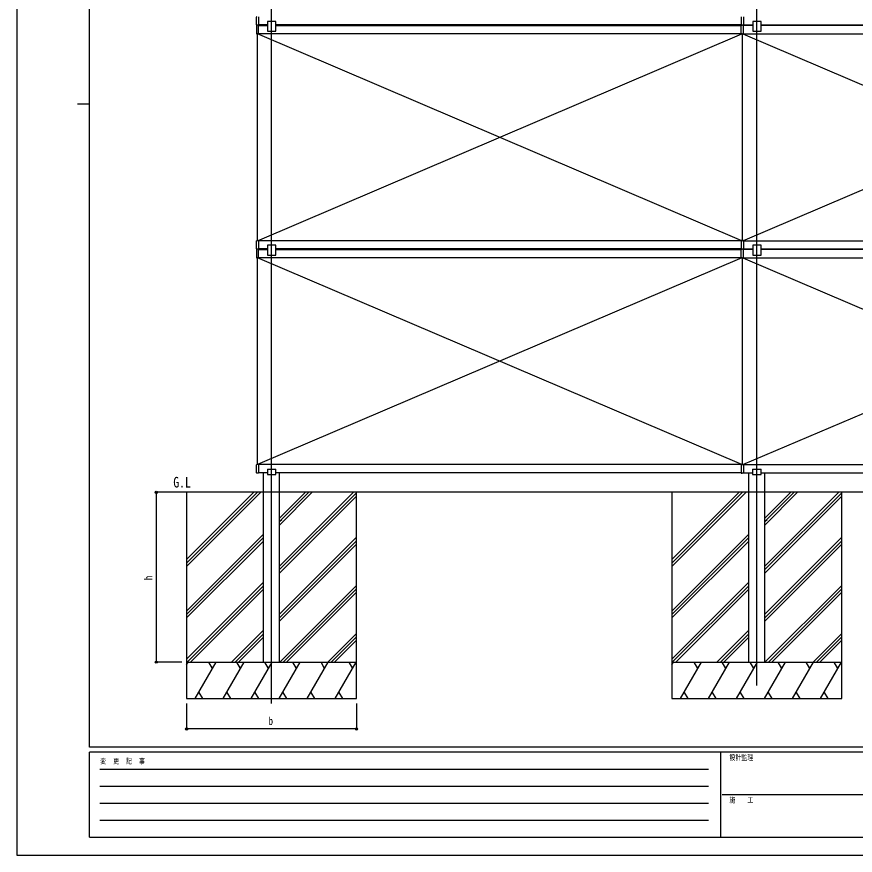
# Model space of a CAD drawing. Units: millimetres, scale not verified. Extents: x -4205 to 4205, y -2970 to 2970.
# Drawn here: x -4205 to -750, y -2970 to 484 of the extents above; entities that cross this region are included whole.
import ezdxf
from ezdxf.enums import TextEntityAlignment as Align

# ---------------------------------------------------------------- set-up
doc = ezdxf.new("R2010")
doc.units = ezdxf.units.MM
doc.header["$LTSCALE"] = 12
for name, color, linetype in [('0-2_USER1', 3, 'Continuous'), ('0-3_YKK_12', 2, 'Continuous'), ('0-4_YKK_A1', 4, 'Continuous'), ('0-5_YKK_D', 6, 'Continuous'), ('0-6_YKK_ZWAK', 7, 'Continuous')]:
    doc.layers.add(name, color=color, linetype=linetype)
doc.styles.add('ＭＳ ゴシック', font='')
doc.styles.get('ＭＳ ゴシック').set_extended_font_data('MS Gothic')

msp = doc.modelspace()

# ---------------------------------------------------------------- linework, layer by layer
at = {"layer": '0-3_YKK_12'}
for p, q in [((-3154.98, -2344.86), (-3154.98, 1406.79)), ((-1155.08, -2270.71), (-1155.08, 1413.33))]:
    msp.add_line(p, q, dxfattribs=at)
at = {"layer": '0-4_YKK_A1'}
for p, q in [((-1219.58, 484.1), (-1219.58, 483.3)), ((-1210.58, 484.1), (-1210.58, 483.3)), ((-3217.08, 450.23), (-3217.08, 482.87)), ((-3217.05, 450), (-3217.08, 450)), ((-3209.4, 448.82), (-3216.14, 449.23)), ((-3172.23, 450), (-3209.08, 450)), ((-3172.23, 465), (-3172.23, 425)), ((-1219.58, 450), (-3137.73, 450)), ((-1219.58, 483.3), (-1219.58, 450.06)), ((-1219.58, 450.06), (-1219.58, 449.26)), ((-1210.58, 483.3), (-1210.58, 450.06)), ((-1210.58, 450.06), (-1210.58, 449.26)), ((-1210.58, 450), (-1172.33, 450)), ((-1172.33, 465), (-1172.33, 425)), ((-1137.83, 450), (707.57, 450)), ((-3217.08, 447.5), (-3217.05, 447.5)), ((-3217.08, 447.27), (-3217.08, 414.63)), ((-3209.4, 448.68), (-3216.14, 448.27)), ((-3209.08, 447.5), (-3172.23, 447.5)), ((-3172.23, 425), (-3137.73, 425)), ((-3137.73, 447.5), (-1219.58, 447.5)), ((-1219.58, 447.44), (-1219.58, 448.24)), ((-1219.58, 414.2), (-1219.58, 447.44)), ((-1219.39, 449.06), (-1215.08, 448.8)), ((-1219.39, 448.44), (-1215.08, 448.7)), ((-1210.77, 449.06), (-1215.08, 448.8)), ((-1210.77, 448.44), (-1215.08, 448.7)), ((-1210.58, 447.44), (-1210.58, 448.24)), ((-1172.33, 447.5), (-1210.58, 447.5)), ((-1210.58, 414.2), (-1210.58, 447.44)), ((-1172.33, 425), (-1137.83, 425)), ((707.57, 447.5), (-1137.83, 447.5)), ((-3209.4, 413.22), (-3216.14, 413.63)), ((-1217.58, -438.5), (-3212.58, 413.5)), ((-3212.58, -438.5), (-1217.58, 413.5)), ((-3212.58, -438.41), (-3212.58, 413.41)), ((-1219.58, 413.5), (-3209.08, 413.5)), ((-1219.58, 413.4), (-1219.58, 414.2)), ((-1215.08, 413.2), (-1219.02, 413.2)), ((-1215.08, 413.2), (-1215.08, -438.2)), ((-1215.08, 413.2), (-1215.08, -438.2)), ((-1215.08, 413.2), (-1211.14, 413.2)), ((-1212.58, 413.5), (782.42, -438.5)), ((-1212.58, -438.5), (782.42, 413.5)), ((-1210.58, 413.4), (-1210.58, 414.2)), ((-1210.58, 413.5), (778.92, 413.5)), ((-3217.08, -472.27), (-3217.08, -439.63)), ((-3209.4, -438.22), (-3216.14, -438.63)), ((-1219.58, -438.5), (-3209.08, -438.5)), ((-1219.58, -438.4), (-1219.58, -439.2)), ((-1219.58, -439.2), (-1219.58, -472.44)), ((-1215.08, -438.2), (-1219.02, -438.2)), ((-1215.08, -438.2), (-1211.14, -438.2)), ((-1210.58, -438.4), (-1210.58, -439.2)), ((-1210.58, -438.5), (778.92, -438.5)), ((-1210.58, -439.2), (-1210.58, -472.44)), ((-3217.08, -475.23), (-3217.08, -507.87)), ((-3209.4, -473.68), (-3216.14, -473.27)), ((-3209.4, -473.82), (-3216.14, -474.23)), ((-3172.23, -472.5), (-3209.08, -472.5)), ((-3209.08, -475), (-3172.23, -475)), ((-3172.23, -457.5), (-3172.23, -497.5)), ((-1219.58, -472.5), (-3137.73, -472.5)), ((-3137.73, -475), (-1219.58, -475)), ((-1219.58, -472.44), (-1219.58, -473.24)), ((-1219.58, -475.06), (-1219.58, -474.26)), ((-1219.58, -508.3), (-1219.58, -475.06)), ((-1219.39, -473.44), (-1215.08, -473.7)), ((-1219.39, -474.06), (-1215.08, -473.8)), ((-1210.77, -473.44), (-1215.08, -473.7)), ((-1210.77, -474.06), (-1215.08, -473.8)), ((-1210.58, -472.44), (-1210.58, -473.24)), ((-1210.58, -472.5), (-1172.33, -472.5)), ((-1210.58, -475.06), (-1210.58, -474.26)), ((-1172.33, -475), (-1210.58, -475)), ((-1210.58, -508.3), (-1210.58, -475.06)), ((-1172.33, -457.5), (-1172.33, -497.5)), ((-1137.83, -472.5), (707.57, -472.5)), ((707.57, -475), (-1137.83, -475)), ((-3209.4, -509.28), (-3216.14, -508.87)), ((-1217.58, -1361), (-3212.58, -509)), ((-1217.58, -509), (-3212.58, -1361)), ((-3212.58, -1360.91), (-3212.58, -509.09)), ((-1219.58, -509), (-3209.08, -509)), ((-3172.23, -497.5), (-3137.73, -497.5)), ((-1219.58, -509.1), (-1219.58, -508.3)), ((-1215.08, -509.3), (-1219.02, -509.3)), ((-1215.08, -509.3), (-1215.08, -1360.7)), ((-1215.08, -509.3), (-1215.08, -1360.7)), ((-1215.08, -509.3), (-1211.14, -509.3)), ((-1212.58, -509), (782.42, -1361)), ((-1212.58, -1361), (782.42, -509)), ((-1210.58, -509.1), (-1210.58, -508.3)), ((-1210.58, -509), (778.92, -509)), ((-1172.33, -497.5), (-1137.83, -497.5)), ((-3217.08, -1394.77), (-3217.08, -1362.13)), ((-3209.4, -1360.72), (-3216.14, -1361.13)), ((-1219.58, -1361), (-3209.08, -1361)), ((-3172.28, -1380), (-3137.68, -1380)), ((-3172.28, -1380), (-3172.28, -1401)), ((-3137.68, -1401), (-3137.68, -1380)), ((-1219.58, -1360.9), (-1219.58, -1361.7)), ((-1219.58, -1361.7), (-1219.58, -1394.94)), ((-1215.08, -1360.7), (-1219.02, -1360.7)), ((-1215.08, -1360.7), (-1211.14, -1360.7)), ((-1210.58, -1360.9), (-1210.58, -1361.7)), ((-1210.58, -1361), (778.92, -1361)), ((-1210.58, -1361.7), (-1210.58, -1394.94)), ((-1172.38, -1380), (-1137.78, -1380)), ((-1172.38, -1380), (-1172.38, -1401)), ((-1137.78, -1401), (-1137.78, -1380)), ((-3209.4, -1396.18), (-3216.14, -1395.77)), ((-3172.28, -1395), (-3209.08, -1395)), ((-3187.98, -1475), (-3187.98, -1395)), ((-3172.28, -1401), (-3137.68, -1401)), ((-1219.58, -1395), (-3137.68, -1395)), ((-3121.98, -1475), (-3121.98, -1395)), ((-1219.58, -1394.94), (-1219.58, -1395.74)), ((-1219.39, -1395.94), (-1215.08, -1396.2)), ((-1210.77, -1395.94), (-1215.08, -1396.2)), ((-1210.58, -1394.94), (-1210.58, -1395.74)), ((-1210.58, -1395), (-1172.38, -1395)), ((-1188.08, -1475), (-1188.08, -1395)), ((-1172.38, -1401), (-1137.78, -1401)), ((-1137.78, -1395), (707.52, -1395)), ((-1122.08, -1475), (-1122.08, -1395)), ((1190.8, -1475), (-3600.69, -1475)), ((-3504.98, -1780.63), (-3199.35, -1475)), ((-3504.98, -1766.49), (-3213.49, -1475)), ((-3504.98, -1752.35), (-3227.63, -1475)), ((-3187.98, -2175), (-3187.98, -1475)), ((-3121.98, -2175), (-3121.98, -1475)), ((-3121.98, -1609.76), (-2987.22, -1475)), ((-3121.98, -1581.48), (-3015.5, -1475)), ((-3121.98, -1779.47), (-2817.51, -1475)), ((-3121.98, -1595.62), (-3001.36, -1475)), ((-3121.98, -1793.61), (-2804.98, -1476.61)), ((-3046.98, -1506.48), (-3015.5, -1475)), ((-1505.08, -1780.63), (-1199.45, -1475)), ((-1505.08, -1766.49), (-1213.59, -1475)), ((-1505.08, -1752.35), (-1227.73, -1475)), ((-1188.08, -2175), (-1188.08, -1475)), ((-1122.08, -2175), (-1122.08, -1475)), ((-1122.08, -1609.76), (-987.32, -1475)), ((-1122.08, -1581.48), (-1015.6, -1475)), ((-1122.08, -1779.47), (-817.61, -1475)), ((-1122.08, -1595.62), (-1001.46, -1475)), ((-1122.08, -1793.61), (-805.08, -1476.61)), ((-1047.08, -1506.48), (-1015.6, -1475)), ((-3121.98, -1807.75), (-2804.98, -1490.75)), ((-1122.08, -1807.75), (-805.08, -1490.75)), ((-3121.98, -1595.62), (-3112.98, -1586.62)), ((-1122.08, -1595.62), (-1113.08, -1586.62)), ((-3504.98, -1964.48), (-3187.98, -1647.48)), ((-1505.08, -1964.48), (-1188.08, -1647.48)), ((-3504.98, -1978.62), (-3187.98, -1661.62)), ((-3504.98, -1978.62), (-3187.98, -1661.62)), ((-3504.98, -1992.76), (-3187.98, -1675.76)), ((-3121.98, -1977.46), (-2804.98, -1660.46)), ((-3121.98, -1991.6), (-2804.98, -1674.6)), ((-3121.98, -2005.74), (-2804.98, -1688.74)), ((-1505.08, -1978.62), (-1188.08, -1661.62)), ((-1505.08, -1978.62), (-1188.08, -1661.62)), ((-1505.08, -1992.76), (-1188.08, -1675.76)), ((-1122.08, -1977.46), (-805.08, -1660.46)), ((-1122.08, -1991.6), (-805.08, -1674.6)), ((-1122.08, -2005.74), (-805.08, -1688.74)), ((-3504.98, -2162.47), (-3187.98, -1845.47)), ((-3503.37, -2175), (-3187.98, -1859.61)), ((-3121.53, -2175), (-2804.98, -1858.45)), ((-1505.08, -2162.46), (-1188.08, -1845.47)), ((-1503.47, -2175), (-1188.08, -1859.61)), ((-1121.63, -2175), (-805.08, -1858.45)), ((-3489.23, -2175), (-3187.98, -1873.75)), ((-3107.39, -2175), (-2804.98, -1872.59)), ((-3093.25, -2175), (-2804.98, -1886.73)), ((-1489.33, -2175), (-1188.08, -1873.75)), ((-1107.49, -2175), (-805.08, -1872.59)), ((-1093.35, -2175), (-805.08, -1886.73)), ((-3319.52, -2175), (-3187.98, -2043.46)), ((-3305.38, -2175), (-3187.98, -2057.6)), ((-3291.24, -2175), (-3187.98, -2071.74)), ((-2923.54, -2175), (-2804.98, -2056.44)), ((-2909.4, -2175), (-2804.98, -2070.58)), ((-1319.62, -2175), (-1188.08, -2043.46)), ((-1305.48, -2175), (-1188.08, -2057.6)), ((-1291.34, -2175), (-1188.08, -2071.74)), ((-923.64, -2175), (-805.08, -2056.44)), ((-909.5, -2175), (-805.08, -2070.58)), ((-2895.26, -2175), (-2804.98, -2084.72)), ((-895.36, -2175), (-805.08, -2084.72)), ((-3504.98, -2175), (-2804.98, -2175)), ((-3504.98, -2186.13), (-3498.56, -2175)), ((-3469.69, -2325), (-3383.09, -2175)), ((-3398.09, -2200.98), (-3413.09, -2175)), ((-3354.22, -2325), (-3267.62, -2175)), ((-3282.62, -2200.98), (-3297.62, -2175)), ((-3238.75, -2325), (-3152.15, -2175)), ((-3167.15, -2200.98), (-3182.15, -2175)), ((-3123.28, -2325), (-3036.68, -2175)), ((-3051.68, -2200.98), (-3066.68, -2175)), ((-3007.81, -2325), (-2921.21, -2175)), ((-2936.21, -2200.98), (-2951.21, -2175)), ((-2892.34, -2325), (-2805.74, -2175)), ((-2820.74, -2200.98), (-2835.74, -2175)), ((-1505.08, -2175), (-805.08, -2175)), ((-1505.08, -2186.13), (-1498.66, -2175)), ((-1469.79, -2325), (-1383.19, -2175)), ((-1398.19, -2200.98), (-1413.19, -2175)), ((-1354.32, -2325), (-1267.72, -2175)), ((-1282.72, -2200.98), (-1297.72, -2175)), ((-1238.85, -2325), (-1152.25, -2175)), ((-1167.25, -2200.98), (-1182.25, -2175)), ((-1123.38, -2325), (-1036.78, -2175)), ((-1051.78, -2200.98), (-1066.78, -2175)), ((-1007.91, -2325), (-921.31, -2175)), ((-936.31, -2200.98), (-951.31, -2175)), ((-892.44, -2325), (-805.84, -2175)), ((-820.84, -2200.98), (-835.84, -2175)), ((-3454.69, -2299.02), (-3439.69, -2325)), ((-3339.22, -2299.02), (-3324.22, -2325)), ((-3223.75, -2299.02), (-3208.75, -2325)), ((-3108.28, -2299.02), (-3093.28, -2325)), ((-2992.81, -2299.02), (-2977.81, -2325)), ((-2877.34, -2299.02), (-2862.34, -2325)), ((-1454.79, -2299.02), (-1439.79, -2325)), ((-1339.32, -2299.02), (-1324.32, -2325)), ((-1223.85, -2299.02), (-1208.85, -2325)), ((-1108.38, -2299.02), (-1093.38, -2325)), ((-992.91, -2299.02), (-977.91, -2325)), ((-877.44, -2299.02), (-862.44, -2325))]:
    msp.add_line(p, q, dxfattribs=at)
for points in [[(-3209.08, 483.98), (-3209.08, 483.3), (-3209.08, 449.8), (-3209.08, 449.12)], [(-3137.73, 425), (-3137.73, 465), (-3172.23, 465)], [(-1137.83, 425), (-1137.83, 465), (-1172.33, 465)], [(-3209.08, 413.52), (-3209.08, 414.2), (-3209.08, 447.7), (-3209.08, 448.38)], [(-3209.08, -438.52), (-3209.08, -439.2), (-3209.08, -472.7), (-3209.08, -473.38)], [(-3209.08, -508.98), (-3209.08, -508.3), (-3209.08, -474.8), (-3209.08, -474.12)], [(-3137.73, -497.5), (-3137.73, -457.5), (-3172.23, -457.5)], [(-1137.83, -497.5), (-1137.83, -457.5), (-1172.33, -457.5)], [(-3209.08, -1361.02), (-3209.08, -1361.7), (-3209.08, -1395.2), (-3209.08, -1395.88)]]:
    msp.add_lwpolyline(points, dxfattribs=at)
for points in [[(-2804.98, -2325), (-2804.98, -1475), (-3504.98, -1475), (-3504.98, -2325)], [(-805.08, -2325), (-805.08, -1475), (-1505.08, -1475), (-1505.08, -2325)]]:
    msp.add_lwpolyline(points, close=True, dxfattribs=at)
for centre, radius, start, end in [((-3216.08, 482.87), 1, 93.5, 180), ((-3216.08, 450.23), 1, 180, 266.5), ((-1219.38, 449.26), 0.2, 180, 266.5), ((-1210.78, 449.26), 0.2, 273.5, 0), ((-3216.08, 447.27), 1, 93.5, 180), ((-3209.38, 449.12), 0.3, 266.5, 360), ((-3209.38, 448.38), 0.3, 0, 93.5), ((-1219.38, 448.24), 0.2, 93.5, 180), ((-1210.78, 448.24), 0.2, 0, 86.5), ((-3216.08, 414.63), 1, 180, 266.5), ((-3209.38, 413.52), 0.3, 266.5, 0), ((-1219.38, 413.4), 0.202, 179.93968, 269.38321), ((-1210.78, 413.4), 0.202, 270.61679, 0.06032), ((-3216.08, -439.63), 1, 93.5, 180), ((-3209.38, -438.52), 0.3, 360, 93.5), ((-1219.38, -438.4), 0.202, 90.61679, 180.06032), ((-1210.78, -438.4), 0.202, 359.93968, 89.38321), ((-3216.08, -472.27), 1, 180, 266.5), ((-3216.08, -475.23), 1, 93.5, 180), ((-3209.38, -473.38), 0.3, 266.5, 360), ((-3209.38, -474.12), 0.3, 0, 93.5), ((-1219.38, -473.24), 0.2, 180, 266.5), ((-1219.38, -474.26), 0.2, 93.5, 180), ((-1210.78, -473.24), 0.2, 273.5, 0), ((-1210.78, -474.26), 0.2, 0, 86.5), ((-3216.08, -507.87), 1, 180, 266.5), ((-3209.38, -508.98), 0.3, 266.5, 0), ((-1219.38, -509.1), 0.202, 179.93968, 269.38321), ((-1210.78, -509.1), 0.202, 270.61679, 0.06032), ((-3216.08, -1362.13), 1, 93.5, 180), ((-3209.38, -1361.02), 0.3, 360, 93.5), ((-1219.38, -1360.9), 0.202, 90.61679, 180.06032), ((-1210.78, -1360.9), 0.202, 359.93968, 89.38321), ((-3216.08, -1394.77), 1, 180, 266.5), ((-3209.38, -1395.88), 0.3, 266.5, 360), ((-1219.38, -1395.74), 0.2, 180, 266.5), ((-1210.78, -1395.74), 0.2, 273.5, 0)]:
    msp.add_arc(centre, radius, start, end, dxfattribs=at)
for centre, start_param, end_param in [((-1219.02, 414.2), 4.6587856, 4.712389), ((-1211.14, 414.2), 4.712389, 4.7659923), ((-1219.02, -439.2), 1.5707963, 1.6243997), ((-1211.14, -439.2), 1.517193, 1.5707963), ((-1219.02, -508.3), 4.6587856, 4.712389), ((-1211.14, -508.3), 4.712389, 4.7659923), ((-1219.02, -1361.7), 1.5707963, 1.6243997), ((-1211.14, -1361.7), 1.517193, 1.5707963)]:
    msp.add_ellipse(centre, major_axis=(6.74, 0), ratio=0.148374, start_param=start_param, end_param=end_param, dxfattribs=at)
at = {"layer": '0-5_YKK_D'}
for p, q in [((-3524.98, -1475), (-3630.98, -1475)), ((-3629.98, -1475), (-3629.98, -2175)), ((-3524.98, -2175), (-3630.98, -2175)), ((-3504.98, -2345), (-3504.98, -2451)), ((-2804.98, -2345), (-2804.98, -2451)), ((-2804.98, -2450), (-3504.98, -2450))]:
    msp.add_line(p, q, dxfattribs=at)
for centre in [(-3629.98, -1475), (-3629.98, -2175), (-3504.98, -2450), (-2804.98, -2450)]:
    msp.add_circle(centre, 4.25, dxfattribs=at)
at = {"layer": '0-6_YKK_ZWAK'}
for p, q in [((-3904.98, -2525), (-3904.98, 2775)), ((-3954.98, 125), (-3904.98, 125)), ((3895.02, -2525), (-3904.98, -2525)), ((-1304.98, -2545), (-3904.98, -2545)), ((-3904.98, -2895), (-3904.98, -2545)), ((-1304.98, -2545), (-1304.98, -2895)), ((-4.98, -2545), (-1304.98, -2545)), ((-3862.48, -2615), (-1354.98, -2615)), ((-3862.48, -2685), (-1354.98, -2685)), ((-1297.48, -2720), (-4.98, -2720)), ((-3862.48, -2755), (-1354.98, -2755)), ((-3862.48, -2825), (-1354.98, -2825)), ((-3904.98, -2895), (-1304.98, -2895)), ((-1304.98, -2895), (-4.98, -2895))]:
    msp.add_line(p, q, dxfattribs=at)
msp.add_lwpolyline([(-4205, -2970), (4205, -2970), (4205, 2970), (-4205, 2970)], close=True, dxfattribs=at)

# ---------------------------------------------------------------- texts
at = {"layer": '0-2_USER1', "style": 'ＭＳ ゴシック', "width": 0.8}
msp.add_text('G.L', height=43.99, dxfattribs=at).set_placement((-3559.85, -1468.51), align=Align.BOTTOM_LEFT)
at = {"layer": '0-5_YKK_D', "style": 'ＭＳ ゴシック', "width": 0.8}
msp.add_text('h', height=32.99, rotation=90, dxfattribs=at).set_placement((-3636.98, -1837), align=Align.BOTTOM_LEFT)
msp.add_text('b', height=32.99, dxfattribs=at).set_placement((-3166.98, -2443), align=Align.BOTTOM_LEFT)
at = {"layer": '0-6_YKK_ZWAK', "style": 'ＭＳ ゴシック', "width": 0.8}
for s, p in [('設計監理', (-1268.31, -2585)), ('変  更  記  事', (-3861.31, -2600)), ('施\u3000\u3000工', (-1268.31, -2760))]:
    msp.add_text(s, height=21.99, dxfattribs=at).set_placement(p, align=Align.BOTTOM_LEFT)

doc.saveas('drawing.dxf')
